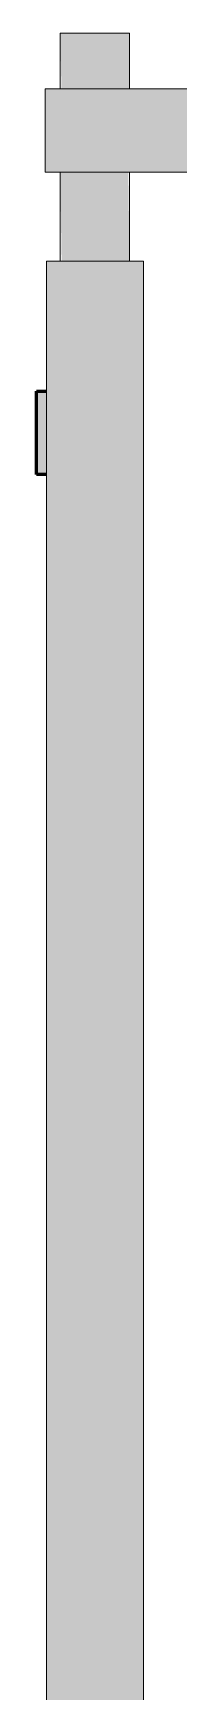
# Model space of a CAD drawing. Header units: inches. Extents: x -4061 to -1937, y 9836 to 11171.
# Drawn here: x -3075.17 to -3072.61, y 10318.07 to 10347.91 of the extents above; entities that cross this region are included whole.
import ezdxf

# ---------------------------------------------------------------- set-up
doc = ezdxf.new("R2010")
doc.units = ezdxf.units.IN
doc.header["$MEASUREMENT"] = 0
for name, color, linetype, lineweight in [('0-1', 7, 'Continuous', 5), ('0-2', 7, 'Continuous', 9), ('A-DOOR-3', 10, 'Continuous', 18), ('A-DOOR-4', 135, 'Continuous', 18), ('A-DOOR-5', 250, 'Continuous', 60)]:
    doc.layers.add(name, color=color, linetype=linetype, lineweight=lineweight)

# ---------------------------------------------------------------- blocks, each defined once
blk = doc.blocks.new('Interior_barn_door_18732 - Interior_barn_door_18732-1655839-ENLARGED RCP - 1ST FLOOR PLAN - WEST')
at = {"layer": 'A-DOOR-4'}
h = blk.add_hatch(color=256, dxfattribs=at)
h.paths.add_polyline_path([(-59, -5.11), (-59, -5.846), (-57.5, -5.846), (-57.5, -2.375), (-59, -2.375), (-59, -5.108)], flags=0)
h.paths.add_polyline_path([(18.5, -2.375), (18.5, -5.846), (20, -5.846), (20, -2.375), (19.69, -2.375)], flags=0)
for points in [[(-55.896, -5.823), (-19.896, -5.823), (-19.896, -4.073), (-55.896, -4.073)], [(-53.558, -5.823), (-53.558, -6), (-52.058, -6), (-52.058, -5.823), (-52.473, -5.823)]]:
    blk.add_hatch(color=256, dxfattribs=at).paths.add_polyline_path(points, flags=0)
h = blk.add_hatch(color=256, dxfattribs=at)
h.paths.add_polyline_path([(-60, -4.323), (-60, -4.948), (-59, -4.948), (-59, -4.323)], flags=0)
h.paths.add_polyline_path([(-57.5, -4.631), (-57.5, -4.948), (-55.896, -4.948), (-55.896, -4.323), (-57.5, -4.344), (-57.5, -4.506)], flags=0)
h.paths.add_polyline_path([(-19.896, -4.506), (-19.896, -4.948), (18.5, -4.943), (18.5, -4.323), (-19.896, -4.344), (-19.896, -4.457)], flags=0)
h.paths.add_polyline_path([(20, -4.408), (20, -4.948), (21, -4.948), (21, -4.323), (20, -4.345), (20, -4.407)], flags=0)
h = blk.add_hatch(color=256, dxfattribs=at)
h.paths.add_polyline_path([(-60, -5.26), (-60, -5.573), (-59, -5.551), (-59, -4.948), (-60, -4.948), (-60, -5.11)], flags=0)
h.paths.add_polyline_path([(-57.5, -5.386), (-57.5, -5.573), (-55.896, -5.548), (-55.896, -4.948), (-57.5, -4.948), (-57.5, -5.26)], flags=0)
h.paths.add_polyline_path([(-19.896, -5.44), (-19.896, -5.573), (18.5, -5.552), (18.5, -4.948), (-19.896, -4.948), (-19.896, -5.39)], flags=0)
h.paths.add_polyline_path([(20, -5.391), (20, -5.573), (21, -5.552), (21, -4.948), (20, -4.95), (20, -5.39)], flags=0)
at = {"layer": 'A-DOOR-3'}
for p, q in [((-59, -5.846), (-59, -2.375)), ((-57.5, -2.375), (-57.5, -5.846)), ((-55.896, -5.823), (-55.896, -4.073)), ((-55.896, -4.073), (-19.896, -4.073)), ((-59, -4.323), (-60, -4.323)), ((-60, -4.323), (-60, -4.948)), ((-55.896, -4.323), (-57.5, -4.323)), ((-60, -4.948), (-60, -5.573)), ((-60, -5.573), (-59, -5.573)), ((-57.5, -5.573), (-55.896, -5.573)), ((-57.5, -5.846), (-59, -5.846)), ((-19.896, -5.823), (-55.896, -5.823))]:
    blk.add_line(p, q, dxfattribs=at)
at = {"layer": 'A-DOOR-5'}
for p, q in [((-53.558, -6), (-53.558, -5.823)), ((-52.058, -5.823), (-52.058, -6)), ((-52.058, -6), (-53.558, -6))]:
    blk.add_line(p, q, dxfattribs=at)
blk = doc.blocks.new('CTR - 1st Phase - Unit Layouts_rvt-1-ENLARGED RCP - 1ST FLOOR PLAN - WEST')
at = {"layer": '0-2', "rotation": 270.0000000000101}
blk.add_blockref('Interior_barn_door_18732 - Interior_barn_door_18732-1655839-ENLARGED RCP - 1ST FLOOR PLAN - WEST', (-3069.172, 10287.914), dxfattribs=at)

msp = doc.modelspace()

# ---------------------------------------------------------------- block references
at = {"layer": '0-1'}
msp.add_blockref('CTR - 1st Phase - Unit Layouts_rvt-1-ENLARGED RCP - 1ST FLOOR PLAN - WEST', (0, 0), dxfattribs=at)

doc.saveas('drawing.dxf')
